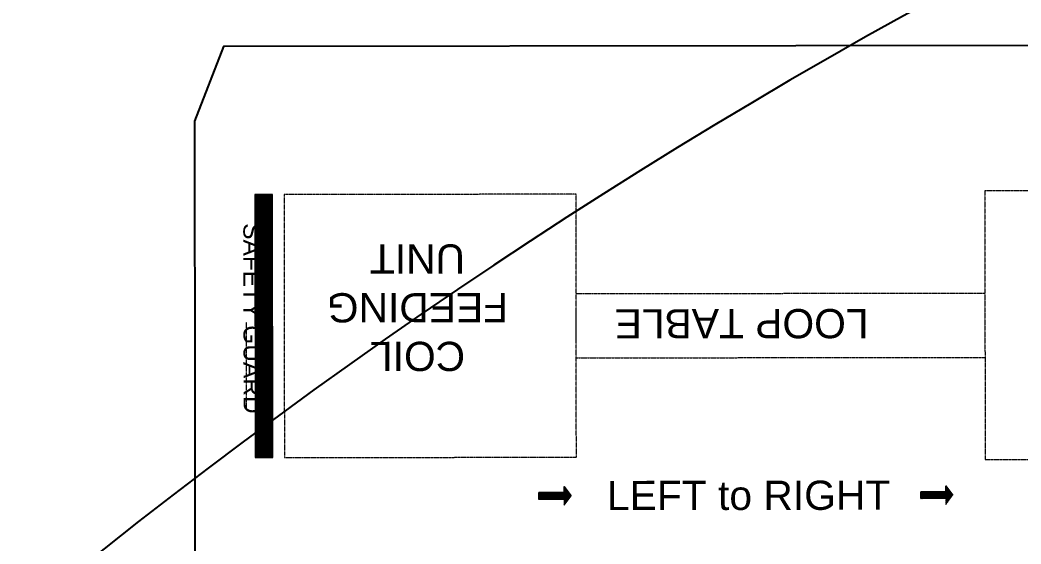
# Model space of a CAD drawing. Header units: feet. Extents: x -99009 to 3252343, y -11094690 to 9035152.
# Drawn here: x 2456863 to 2474005, y -1899937 to -1890971 of the extents above; entities that cross this region are included whole.
import ezdxf

# ---------------------------------------------------------------- set-up
doc = ezdxf.new("R2010")
doc.units = ezdxf.units.FT
doc.linetypes.add('HIDDEN2', pattern=[0.1875, 0.125, -0.0625])
doc.layers.add('1', color=1, linetype='Continuous')
doc.layers.add('TEXT-INSIDE_BUILDING', color=7, linetype='Continuous')
doc.styles.get("Standard").update_dxf_attribs({"font": 'GOTHICB.TTF'})
pattern_1 = [(135.0650517, (2821168.7338, -2784885.1434), (-2.242513613, -2.247611553), [])]

msp = doc.modelspace()

# ---------------------------------------------------------------- hatches: boundary and pattern name
at = {"linetype": 'Continuous', "lineweight": 15}
h = msp.add_hatch(dxfattribs=at)
h.set_pattern_fill('LINE', angle=135.065051714, style=0)
h.set_pattern_definition([(135.0650517, (2821162.6486, -2779525.462), (-2.242513613, -2.247611553), [])])
h.paths.add_polyline_path([(2460885.55318, -1893958.22848), (2460890.66233, -1898458.22558), (2461190.66213, -1898457.88497), (2461185.55299, -1893957.88787)])
h = msp.add_hatch(dxfattribs=at)
h.set_pattern_fill('LINE', angle=135.065051714, style=0)
h.set_pattern_definition(pattern_1)
h.paths.add_polyline_path([(2465749.39329, -1899173.68527), (2466180.03656, -1899173.19633), (2466180.15252, -1899275.33056), (2466300.50312, -1899113.50152), (2466179.78536, -1898951.94617), (2466179.90132, -1899054.0804), (2465749.25805, -1899054.56934)])
h = msp.add_hatch(dxfattribs=at)
h.set_pattern_fill('LINE', angle=135.065051714, style=0)
h.set_pattern_definition(pattern_1)
h.paths.add_polyline_path([(2472288.00853, -1899161.4591), (2472718.6518, -1899160.97016), (2472718.76776, -1899263.10439), (2472839.11836, -1899101.27535), (2472718.4006, -1898939.72), (2472718.51656, -1899041.85423), (2472287.87329, -1899042.34317)])

# ---------------------------------------------------------------- linework, layer by layer
at = {"color": 7, "linetype": 'HIDDEN2', "lineweight": 15}
for p, q in [((2477660.4856, -1893889.18274), (2473385.48835, -1893894.03643)), ((2473385.48835, -1893894.03643), (2473390.71104, -1898494.03347)), ((2466385.54963, -1893951.98396), (2461385.55286, -1893957.6608)), ((2461385.55286, -1893957.6608), (2461390.66201, -1898457.6579)), ((2466390.65878, -1898451.98106), (2466385.54963, -1893951.98396)), ((2466387.47976, -1895651.98287), (2473387.47525, -1895644.0353)), ((2460733.35689, -1896139.42598), (2460735.05994, -1897639.42502)), ((2466388.72866, -1896751.98216), (2473388.72415, -1896744.0346)), ((2461390.66201, -1898457.6579), (2466390.65878, -1898451.98106)), ((2473390.71104, -1898494.03347), (2477665.70828, -1898489.17978))]:
    msp.add_line(p, q, dxfattribs=at)
at = {"color": 7, "linetype": 'Continuous', "lineweight": 15}
for p, q in [((2461185.55299, -1893957.88787), (2460885.55318, -1893958.22848)), ((2461185.55299, -1893957.88787), (2460885.55318, -1893958.22848)), ((2461185.55299, -1893957.88787), (2460885.55318, -1893958.22848)), ((2460925.55315, -1893958.18306), (2460885.55318, -1893958.22848)), ((2460885.55318, -1893958.22848), (2460890.66233, -1898458.22558)), ((2460885.55318, -1893958.22848), (2460890.66233, -1898458.22558)), ((2460885.55318, -1893958.22848), (2460890.66233, -1898458.22558)), ((2460885.55318, -1893958.22848), (2460890.66233, -1898458.22558)), ((2461190.66213, -1898457.88497), (2461185.55299, -1893957.88787)), ((2461190.66213, -1898457.88497), (2461185.55299, -1893957.88787)), ((2461190.66213, -1898457.88497), (2461185.55299, -1893957.88787)), ((2466388.38805, -1896451.98235), (2466387.82037, -1895951.98268)), ((2460890.66233, -1898458.22558), (2461190.66213, -1898457.88497)), ((2460890.66233, -1898458.22558), (2461190.66213, -1898457.88497)), ((2460890.66233, -1898458.22558), (2461190.66213, -1898457.88497)), ((2460890.66233, -1898458.22558), (2460930.6623, -1898458.18016)), ((2466179.90132, -1899054.0804), (2465749.25805, -1899054.56934)), ((2466179.90132, -1899054.0804), (2465749.25805, -1899054.56934)), ((2465749.25805, -1899054.56934), (2466179.90132, -1899054.0804)), ((2465749.25805, -1899054.56934), (2465749.39329, -1899173.68527)), ((2465749.25805, -1899054.56934), (2465749.39329, -1899173.68527)), ((2465749.39329, -1899173.68527), (2465749.25805, -1899054.56934)), ((2466300.50312, -1899113.50152), (2466179.78536, -1898951.94617)), ((2466179.78536, -1898951.94617), (2466179.90132, -1899054.0804)), ((2466300.50312, -1899113.50152), (2466179.78536, -1898951.94617)), ((2466179.78536, -1898951.94617), (2466179.90132, -1899054.0804)), ((2466179.78536, -1898951.94617), (2466300.50312, -1899113.50152)), ((2466179.90132, -1899054.0804), (2466179.78536, -1898951.94617)), ((2472718.51656, -1899041.85423), (2472287.87329, -1899042.34317)), ((2472718.51656, -1899041.85423), (2472287.87329, -1899042.34317)), ((2472287.87329, -1899042.34317), (2472718.51656, -1899041.85423)), ((2472287.87329, -1899042.34317), (2472288.00853, -1899161.4591)), ((2472287.87329, -1899042.34317), (2472288.00853, -1899161.4591)), ((2472288.00853, -1899161.4591), (2472287.87329, -1899042.34317)), ((2472839.11836, -1899101.27535), (2472718.4006, -1898939.72)), ((2472718.4006, -1898939.72), (2472718.51656, -1899041.85423)), ((2472839.11836, -1899101.27535), (2472718.4006, -1898939.72)), ((2472718.4006, -1898939.72), (2472718.51656, -1899041.85423)), ((2472718.4006, -1898939.72), (2472839.11836, -1899101.27535)), ((2472718.51656, -1899041.85423), (2472718.4006, -1898939.72)), ((2466180.15252, -1899275.33056), (2466300.50312, -1899113.50152)), ((2466180.15252, -1899275.33056), (2466300.50312, -1899113.50152)), ((2466180.15252, -1899275.33056), (2466300.50312, -1899113.50152))]:
    msp.add_line(p, q, dxfattribs=at)
at = {"color": 141, "lineweight": -3}
msp.add_lwpolyline([(2509352.30628, -1891366.27444), (2460347.51138, -1891421.91287), (2459848.96736, -1892704.58666), (2459874.92155, -1912640.76086), (2460556.69512, -1913042.0609), (2509054.95243, -1913096.56854), (2509369.7754, -1912620.59026), (2509346.42404, -1892053.35133)], close=True, dxfattribs=at)
at = {"layer": '1'}
msp.add_arc((2520410.24778, -1978395.99612), 100000, 84.1346387202, 194.3871675539, dxfattribs=at)

# ---------------------------------------------------------------- texts
at = {"layer": 'TEXT-INSIDE_BUILDING', "lineweight": 15, "attachment_point": 2}
for s, insert, char_height, width, rotation in [('{\\fArial|b0||i0||c0|p34;\\C7;\\H300.;\\W1.;SAFETY GUARD}', (2460989.61089, -1896077.18316), 300, 4510.7315949, 270.065051714), ('{\\fArial|b0||i0||c0|p34;\\C7;\\H500.;\\W1.;COIL\\P}{\\fArial|b0||i0||c0|p34;\\C7;\\H500.;\\W1.;FEEDING\\P}{\\fArial|b0||i0||c0|p34;\\C7;\\H500.;\\W1.;UNIT}', (2463671.26134, -1896977.31294), 500, 6231.5873439, 180.065051714), ('{\\fArial|b0||i0||c0|p34;\\C7;\\H500.;\\W1.;LOOP TABLE}', (2469220.85623, -1896417.85888), 500, 6231.5873439, 180.065051714), ('{\\fArial|b0|i0|c0|p34;{\\C7;LEFT to RIGHT }}', (2469340.49667, -1898854.50469), 500, 6231.5873439, 0.065051714)]:
    msp.add_mtext(s, dxfattribs=dict(at, insert=insert, char_height=char_height, width=width, rotation=rotation))

doc.saveas('drawing.dxf')
